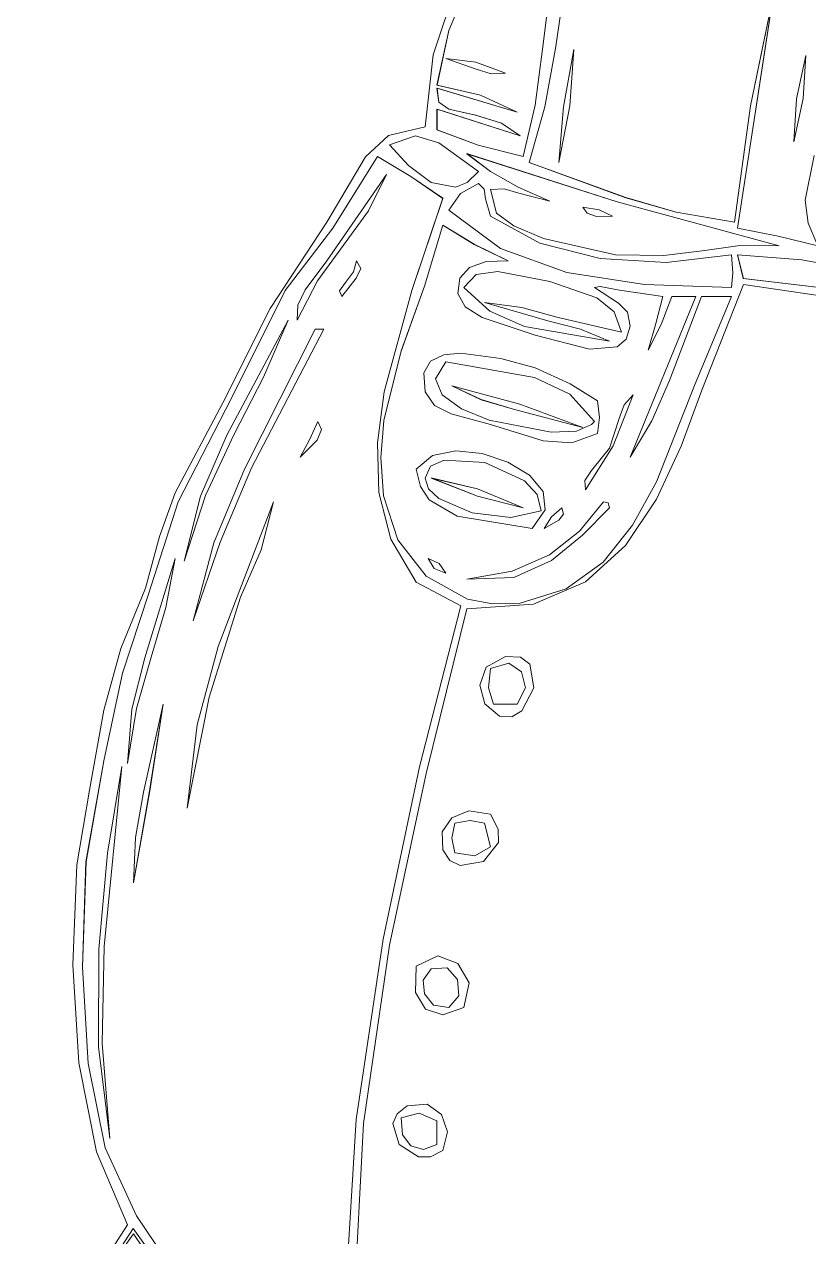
# Model space of a CAD drawing. Header units: inches. Extents: x -1726 to 2926, y -3254 to 1573.
# Drawn here: x -1725 to -737, y -1696 to -169 of the extents above; entities that cross this region are included whole.
import ezdxf

# ---------------------------------------------------------------- set-up
doc = ezdxf.new("R2010")
doc.units = ezdxf.units.IN
doc.header["$MEASUREMENT"] = 0
doc.layers.add('Layer 1', color=7, linetype='Continuous')

msp = doc.modelspace()

# ---------------------------------------------------------------- linework, layer by layer
at = {"layer": 'Layer 1', "color": 7, "lineweight": 9}
for points in [[(-730.5, -334.7), (-741.8, -390.9), (-738, -419.9), (-726.1, -448.5), (-775.8, -436.4), (-827.2, -426), (-782.3, -133.9), (-810.8, -272), (-831, -418.5), (-904.5, -406), (-967.8, -387.8), (-1089.4, -343.6), (-1069.9, -273.3), (-1056, -197.3), (-1033.3, -40.2)], [(-1033.2, -40.2), (-1056, -197.3), (-1069.9, -273.3), (-1089.4, -343.6), (-967.8, -387.7), (-904.5, -406), (-831, -418.5), (-810.8, -272), (-782.3, -133.8), (-827.2, -426), (-775.8, -436.4), (-726.1, -448.5), (-737.9, -419.9), (-741.7, -390.9), (-730.5, -334.7)], [(-1205.6, -246.2), (-1150.8, -258.9), (-1104.4, -279.9), (-1205.6, -250), (-1203.3, -267.6), (-1190.7, -276.4), (-1156.9, -283.7), (-1124.4, -294), (-1100.7, -309.9), (-1205.6, -276.2), (-1205.6, -302.4), (-1153.6, -321.6), (-1096.9, -336.1), (-1082, -271.3), (-1072.6, -201), (-1055.7, -66.4), (-1088.1, -56.5), (-1116.4, -62.1), (-1140.7, -80.1), (-1161.1, -107.4), (-1190.7, -177.1), (-1205.6, -246.2), (-1205.6, -246.2)], [(-1055.7, -66.4), (-1072.6, -201), (-1082, -271.3), (-1096.9, -336.1), (-1153.6, -321.6), (-1205.5, -302.4), (-1205.5, -276.2), (-1100.7, -309.9), (-1124.4, -294), (-1156.8, -283.7), (-1190.7, -276.4), (-1203.3, -267.6), (-1205.5, -250), (-1104.4, -279.9), (-1150.8, -258.9), (-1205.5, -246.2), (-1190.7, -177.1), (-1161.1, -107.4), (-1140.7, -80.1), (-1116.4, -62.1), (-1088.1, -56.5), (-1055.7, -66.4), (-1055.7, -66.4)], [(-1657, -1776.6), (-1595.2, -1680.8), (-1634.4, -1588.9), (-1656.6, -1476.8), (-1664, -1353.4), (-1658.9, -1227.6), (-1643.1, -1133.8), (-1625.1, -1032.8), (-1603.8, -955.3), (-1572.7, -879.2), (-1554.8, -814.3), (-1535.2, -759.4), (-1475.2, -646.1), (-1415.4, -527.1), (-1344.2, -418.5), (-1295.5, -336.3), (-1266.6, -309.5), (-1220.6, -298.6), (-1210.5, -207.8), (-1179.9, -117.1)], [(-1119.4, -231.2), (-1156.7, -217), (-1194.3, -212.5), (-1156.1, -225.8), (-1137.3, -231.7), (-1119.4, -231.2), (-1119.4, -231.2)], [(-1194.3, -212.5), (-1156.7, -217), (-1119.4, -231.2), (-1137.3, -231.7), (-1156.1, -225.8), (-1194.3, -212.5), (-1194.3, -212.5)], [(-1052, -343.6), (-1038.4, -272), (-1033.3, -201.3), (-1046.3, -273.4), (-1052, -343.6), (-1052, -343.6)], [(-1033.3, -201.3), (-1038.4, -272), (-1052, -343.6), (-1046.3, -273.4), (-1033.3, -201.3), (-1033.3, -201.3)], [(-756.1, -317.4), (-744.2, -262.8), (-741.1, -208.8), (-752.9, -263.5), (-756.1, -317.4), (-756.1, -317.4)], [(-741.1, -208.8), (-744.2, -262.8), (-756.1, -317.4), (-752.9, -263.5), (-741.1, -208.8), (-741.1, -208.8)], [(-1153.1, -354.8), (-1167.4, -368.7), (-1182.4, -374.6), (-1212.8, -368.5), (-1241.4, -347.1), (-1265.5, -321.1), (-1232.5, -310), (-1203.1, -318.9), (-1153.1, -354.8), (-1153.1, -354.8)], [(-1265.5, -321.1), (-1241.4, -347.1), (-1212.8, -368.5), (-1182.4, -374.6), (-1167.4, -368.7), (-1153.1, -354.8), (-1203.1, -318.9), (-1232.5, -310), (-1265.5, -321.1), (-1265.5, -321.1)], [(-1138.1, -354.8), (-1103.1, -374.7), (-1063.2, -392.3), (-1102.6, -382.2), (-1120.8, -376.8), (-1138.1, -377.3), (-1130.6, -407.3), (-1108.6, -423.4), (-1071.3, -439), (-980.8, -459.7), (-920, -460.6), (-868.3, -454.1), (-821.3, -447.6), (-774.8, -448.5), (-978.6, -392.8), (-1168.1, -332.3), (-1138.1, -354.8), (-1138.1, -354.8)], [(-1168.1, -332.4), (-978.6, -392.9), (-774.8, -448.5), (-821.3, -447.6), (-868.3, -454.1), (-920, -460.6), (-980.8, -459.7), (-1071.3, -439), (-1108.6, -423.4), (-1130.6, -407.3), (-1138.1, -377.3), (-1120.8, -376.8), (-1102.6, -382.2), (-1063.2, -392.3), (-1103.1, -374.7), (-1138.1, -354.9), (-1168.1, -332.4), (-1168.1, -332.4)], [(-1280.5, -336.1), (-1336.6, -426), (-1396.6, -504.7), (-1464, -639.5), (-1531.4, -770.6), (-1568.9, -886.7), (-1601.4, -986.5), (-1625.1, -1096.5), (-1647.6, -1223.8), (-1652, -1356.3), (-1645, -1477.8), (-1623.4, -1583.8), (-1583.9, -1669.6), (-1475.3, -1830.6)], [(-1475.2, -1830.6), (-1583.9, -1669.6), (-1623.4, -1583.7), (-1645, -1477.8), (-1652, -1356.3), (-1647.5, -1223.8), (-1625.1, -1096.5), (-1601.4, -986.5), (-1568.9, -886.7), (-1531.4, -770.6), (-1464, -639.5), (-1396.6, -504.7), (-1336.6, -426), (-1280.5, -336.1), (-1238.3, -361.3), (-1198.1, -388.5), (-1198.1, -388.5)], [(-1321.7, -1781.9), (-1307.1, -1548.2), (-1273.4, -1321), (-1227.4, -1104.2), (-1175.6, -901.7), (-1231.8, -871.8), (-1263.5, -817.7), (-1278.7, -758.7), (-1280.6, -696.2), (-1272.2, -632), (-1237, -504.4), (-1198.1, -388.6), (-1238.3, -361.3), (-1280.5, -336.1), (-1280.5, -336.1)], [(-1269.2, -358.6), (-1291.7, -404.2), (-1323.4, -447.7), (-1356.2, -492.5), (-1381.6, -542.1), (-1380.9, -522.9), (-1371.5, -503.9), (-1344.1, -467.2), (-1269.2, -358.6), (-1269.2, -358.6)], [(-1344.1, -467.2), (-1371.5, -503.9), (-1380.9, -522.9), (-1381.6, -542.1), (-1356.2, -492.5), (-1323.4, -447.7), (-1291.7, -404.2), (-1269.2, -358.6), (-1344.1, -467.2), (-1344.1, -467.2)], [(-1153.1, -369.8), (-1146.2, -377), (-1144.4, -389.2), (-1138.1, -411), (-1075.9, -445), (-999.9, -464.3), (-917.1, -469.2), (-834.7, -459.7), (-832.8, -482.2), (-834.7, -500.9), (-944.3, -497.2), (-1042.2, -481.8), (-1125.4, -451.7), (-1190.6, -403.5), (-1175.8, -382.7), (-1153.1, -369.8), (-1153.1, -369.8)], [(-1190.6, -403.5), (-1125.4, -451.7), (-1042.2, -481.8), (-944.3, -497.2), (-834.7, -500.9), (-832.8, -482.2), (-834.7, -459.7), (-917.1, -469.2), (-999.9, -464.3), (-1076, -445), (-1138.1, -411), (-1144.4, -389.2), (-1146.2, -377), (-1153.1, -369.8), (-1175.8, -382.7), (-1190.6, -403.5), (-1190.6, -403.5)], [(-1198.1, -388.5), (-1237, -504.4), (-1272.2, -632), (-1280.6, -696.2), (-1278.7, -758.7), (-1263.5, -817.7), (-1231.8, -871.7), (-1175.6, -901.7), (-1227.4, -1104.2), (-1273.4, -1321), (-1307.1, -1548.2), (-1321.7, -1781.9)], [(-1022, -399.8), (-1001.1, -403.2), (-984.6, -411), (-1004.7, -411.5), (-1016.3, -407.4), (-1022, -399.8), (-1022, -399.8)], [(-984.6, -411), (-1001.1, -403.2), (-1022, -399.8), (-1016.3, -407.4), (-1004.7, -411.5), (-984.6, -411), (-984.6, -411)], [(-962.1, -549.6), (-967.3, -566), (-978.8, -575.4), (-1013.5, -578.5), (-1082, -560.9), (-1148.7, -538.6), (-1170, -525.1), (-1179.3, -508.4), (-1176.7, -489.1), (-1164.4, -475.5), (-1143.7, -468), (-1115.7, -467.2), (-1158.6, -446.5), (-1198.1, -422.3), (-1221.1, -499.1), (-1250.5, -580.8), (-1272.4, -668.4), (-1276.2, -714.8), (-1273, -763.1), (-1254.9, -818.5), (-1219.1, -864.3), (-1167.1, -893.3), (-1135.6, -899.1), (-1100.7, -898), (-1042.8, -880.2), (-996.4, -846.4), (-959.3, -800.2), (-929.2, -745.4), (-881.3, -624.3), (-834.7, -512.2), (-872.2, -512.2), (-912.7, -617.8), (-934.8, -668.7), (-962.1, -714.4), (-879.7, -512.2), (-909.6, -512.2), (-923.1, -547.4), (-939.6, -579.6), (-930, -546.1), (-920.9, -512.2), (-975.5, -504), (-1000, -499.4), (-1007, -500.9), (-977, -520.5), (-965.6, -531.7), (-962.1, -549.6), (-962.1, -549.6)], [(-1007, -500.9), (-1000, -499.4), (-975.5, -504), (-920.9, -512.2), (-930, -546.1), (-939.6, -579.6), (-923.1, -547.4), (-909.6, -512.2), (-879.7, -512.2), (-962.1, -714.4), (-934.8, -668.7), (-912.7, -617.8), (-872.2, -512.2), (-834.7, -512.2), (-881.3, -624.3), (-929.2, -745.4), (-959.3, -800.2), (-996.4, -846.4), (-1042.8, -880.1), (-1100.7, -898), (-1135.6, -899.1), (-1167.1, -893.2), (-1219.1, -864.3), (-1254.9, -818.5), (-1273, -763.1), (-1276.2, -714.8), (-1272.4, -668.4), (-1250.5, -580.7), (-1221.1, -499), (-1198, -422.3), (-1158.6, -446.4), (-1115.7, -467.2), (-1143.7, -468), (-1164.4, -475.5), (-1176.7, -489.1), (-1179.3, -508.4), (-1170, -525.1), (-1148.7, -538.6), (-1081.9, -560.9), (-1013.5, -578.4), (-978.8, -575.4), (-967.3, -566), (-962.1, -549.6), (-965.6, -531.7), (-977, -520.5), (-1007, -500.9), (-1007, -500.9)], [(-1306.7, -467.2), (-1301.3, -477), (-1307.4, -489.1), (-1325.4, -512.2), (-1328.1, -505.1), (-1320.6, -494.4), (-1310.8, -481.3), (-1306.7, -467.2), (-1306.7, -467.2)], [(-1325.4, -512.2), (-1307.4, -489.1), (-1301.3, -477), (-1306.7, -467.2), (-1310.8, -481.3), (-1320.6, -494.4), (-1328.1, -505.1), (-1325.4, -512.2), (-1325.4, -512.2)], [(-827.2, -459.7), (-746.1, -465.8), (-665.3, -480.5), (-590.5, -501.6), (-527.6, -527.1), (-500.5, -543.5), (-475.1, -549.6), (-456.8, -541.7), (-444.3, -525.9), (-430.2, -482.2), (-392.7, -530.9), (-405.9, -559.3), (-423, -574.8), (-443.2, -580), (-465.6, -577.2), (-513.9, -557.4), (-561.3, -534.6), (-623.2, -516.1), (-688.7, -505), (-819.8, -489.7), (-827.2, -459.7), (-827.2, -459.7)], [(-819.7, -489.7), (-688.7, -505), (-623.2, -516.1), (-561.3, -534.6), (-513.9, -557.4), (-465.6, -577.2), (-443.1, -580), (-423, -574.8), (-405.9, -559.3), (-392.7, -530.9), (-430.2, -482.2), (-444.3, -525.9), (-456.8, -541.7), (-475.1, -549.6), (-500.5, -543.5), (-527.6, -527.1), (-590.5, -501.6), (-665.3, -480.5), (-746.1, -465.8), (-827.2, -459.7), (-819.7, -489.7), (-819.7, -489.7)], [(-973.3, -557.1), (-1054.5, -538.1), (-1098.5, -526.1), (-1145.6, -519.6), (-1065.8, -542.8), (-1024.8, -553.3), (-988.3, -568.3), (-1095.4, -550), (-1138.8, -530.6), (-1171.8, -500.9), (-1156.1, -484.3), (-1128.7, -480.5), (-1063.2, -493.4), (-1004.1, -514), (-982.4, -531.3), (-973.3, -557.1), (-973.3, -557.1)], [(-1063.2, -493.4), (-1128.7, -480.5), (-1156.1, -484.3), (-1171.8, -500.9), (-1138.8, -530.6), (-1095.4, -550), (-988.3, -568.3), (-1024.8, -553.3), (-1065.8, -542.8), (-1145.6, -519.6), (-1098.5, -526.1), (-1054.5, -538.1), (-973.3, -557.1), (-982.4, -531.3), (-1004.1, -514), (-1063.2, -493.4), (-1063.2, -493.4)], [(-1310.4, -1785.7), (-1298.1, -1553.2), (-1265.2, -1328.6), (-1219.3, -1112.5), (-1168.1, -905.5), (-1084.1, -899.5), (-1018.5, -871.4), (-968, -825.7), (-929, -767.2), (-898.1, -700.4), (-871.9, -630.1), (-819.7, -497.2), (-728, -510.5), (-625, -527.1), (-553.6, -555.1), (-485.8, -585), (-455.1, -591.6), (-427.6, -587.8), (-404.1, -570), (-385.2, -534.6), (-357.8, -566.2), (-342, -609.4), (-325.3, -710.7), (-325.3, -710.7)], [(-385.2, -534.6), (-404.1, -570), (-427.6, -587.8), (-455.1, -591.6), (-485.8, -585), (-553.6, -555.1), (-625, -527.1), (-728, -510.5), (-819.7, -497.2), (-872, -630.1), (-898.1, -700.4), (-929, -767.2), (-968, -825.7), (-1018.5, -871.4), (-1084.1, -899.5), (-1168.1, -905.5), (-1219.3, -1112.5), (-1265.2, -1328.6), (-1298.1, -1553.2), (-1310.4, -1785.7)], [(-1392.8, -542.1), (-1423.9, -613.7), (-1461.2, -686.3), (-1497.1, -762.7), (-1523.9, -845.5), (-1503.5, -763.3), (-1470.3, -686.6), (-1392.8, -542.1), (-1392.8, -542.1)], [(-1523.9, -845.5), (-1497.1, -762.7), (-1461.2, -686.3), (-1423.9, -613.7), (-1392.8, -542.1), (-1470.3, -686.6), (-1503.5, -763.3), (-1523.9, -845.5), (-1523.9, -845.5)], [(-1512.7, -920.4), (-1486.6, -822.4), (-1447.8, -729.7), (-1359.1, -553.4), (-1347.9, -553.4), (-1439.3, -727.9), (-1478.7, -821.5), (-1512.7, -920.4), (-1512.7, -920.4)], [(-1347.9, -553.4), (-1359.1, -553.4), (-1447.8, -729.7), (-1486.6, -822.4), (-1512.7, -920.4), (-1478.7, -821.5), (-1439.3, -727.9), (-1347.9, -553.4), (-1347.9, -553.4)], [(-1003.3, -684.5), (-1035.8, -696.4), (-1072, -693.9), (-1138.1, -673.2), (-1187.7, -660), (-1208.6, -649.5), (-1220.5, -632), (-1222.1, -608.4), (-1213.5, -593.4), (-1197.1, -585.5), (-1175.3, -583.3), (-1125.1, -590.1), (-1082, -602.1), (-1037.6, -622.2), (-1003.3, -643.3), (-1000.7, -664.3), (-1003.3, -684.5), (-1003.3, -684.5)], [(-1003.3, -643.3), (-1037.6, -622.2), (-1082, -602.1), (-1125.1, -590.1), (-1175.3, -583.3), (-1197.1, -585.5), (-1213.5, -593.4), (-1222.1, -608.4), (-1220.5, -632), (-1208.6, -649.5), (-1187.7, -660), (-1138.1, -673.2), (-1072, -693.9), (-1035.8, -696.4), (-1003.3, -684.5), (-1000.7, -664.3), (-1003.3, -643.3), (-1003.3, -643.3)], [(-1194.3, -594.6), (-1207.6, -615.9), (-1199.2, -635.9), (-1174.7, -653.5), (-1139.8, -667.9), (-1061.7, -682.9), (-1030, -681.6), (-1010.8, -673.2), (-1007, -669.5), (-1038.1, -635), (-1082.9, -614.3), (-1194.3, -594.6), (-1194.3, -594.6)], [(-1007, -669.5), (-1010.8, -673.2), (-1030, -681.6), (-1061.7, -682.9), (-1139.7, -667.9), (-1174.6, -653.5), (-1199.2, -635.9), (-1207.6, -615.9), (-1194.3, -594.6), (-1082.9, -614.3), (-1038.1, -635), (-1007, -669.5), (-1007, -669.5)], [(-1022, -677), (-1101.2, -647.5), (-1186.8, -624.5), (-1150, -642.1), (-1107.9, -654.2), (-1022, -677), (-1022, -677)], [(-1186.8, -624.5), (-1101.2, -647.5), (-1022, -677), (-1107.9, -654.2), (-1150, -642), (-1186.8, -624.5), (-1186.8, -624.5)], [(-988.3, -703.2), (-1010.9, -731.2), (-1019.3, -743.9), (-1018.3, -755.6), (-983.7, -700.3), (-958.3, -635.8), (-969.6, -648.5), (-976.2, -665.6), (-988.3, -703.2), (-988.3, -703.2)], [(-958.3, -635.8), (-983.7, -700.3), (-1018.3, -755.6), (-1019.3, -743.9), (-1010.9, -731.2), (-988.3, -703.2), (-976.2, -665.6), (-969.6, -648.5), (-958.3, -635.8), (-958.3, -635.8)], [(-1355.4, -669.5), (-1350.8, -679.4), (-1356.4, -693), (-1377.9, -714.4), (-1366.1, -692.5), (-1355.4, -669.5), (-1355.4, -669.5)], [(-1377.9, -714.4), (-1356.4, -693), (-1350.8, -679.4), (-1355.4, -669.5), (-1366.1, -692.5), (-1377.9, -714.4), (-1377.9, -714.4)], [(-1085.7, -804.3), (-1180.3, -788.5), (-1215.2, -768.1), (-1226.3, -751.5), (-1231.8, -729.4), (-1211.1, -712.5), (-1181.8, -706.5), (-1148.6, -709.8), (-1116.1, -720.5), (-1089, -737.1), (-1071.8, -757.7), (-1069.1, -780.7), (-1085.7, -804.3), (-1085.7, -804.3)], [(-1231.8, -729.4), (-1226.3, -751.5), (-1215.2, -768.1), (-1180.3, -788.5), (-1085.7, -804.3), (-1069.1, -780.7), (-1071.8, -757.7), (-1089, -737.1), (-1116.1, -720.5), (-1148.6, -709.8), (-1181.8, -706.5), (-1211.1, -712.5), (-1231.8, -729.4), (-1231.8, -729.4)], [(-1220.5, -740.7), (-1216.1, -754.4), (-1203.3, -766.6), (-1161.3, -784.3), (-1112.4, -790.5), (-1074.4, -781.9), (-1079.5, -761.4), (-1095.3, -744), (-1145.3, -721), (-1196.4, -718.1), (-1213.5, -725.9), (-1220.5, -740.7), (-1220.5, -740.7)], [(-1074.4, -781.9), (-1112.4, -790.5), (-1161.3, -784.3), (-1203.3, -766.6), (-1216.1, -754.4), (-1220.5, -740.7), (-1213.5, -725.9), (-1196.4, -718.1), (-1145.3, -721), (-1095.3, -744), (-1079.5, -761.4), (-1074.4, -781.9), (-1074.4, -781.9)], [(-1096.9, -778.1), (-1154.6, -754.3), (-1213, -740.6), (-1154.5, -763.6), (-1096.9, -778.1), (-1096.9, -778.1)], [(-1213, -740.7), (-1154.6, -754.3), (-1096.9, -778.1), (-1154.5, -763.6), (-1213, -740.7), (-1213, -740.7)], [(-1411.6, -770.6), (-1427, -831.2), (-1452.8, -890.5), (-1492.3, -1016.5), (-1520.2, -1156.4), (-1507.4, -1051.5), (-1481.1, -952.9), (-1411.6, -770.6), (-1411.6, -770.6)], [(-1520.2, -1156.4), (-1492.3, -1016.5), (-1452.8, -890.5), (-1427, -831.2), (-1411.6, -770.6), (-1481.1, -952.9), (-1507.4, -1051.5), (-1520.2, -1156.4), (-1520.2, -1156.4)], [(-995.8, -770.6), (-989.8, -772.1), (-988.3, -778.1), (-1022.3, -812.6), (-1061.3, -844.6), (-1108.8, -865.8), (-1168.1, -868), (-1110.7, -858), (-1063.9, -837.4), (-1026.1, -807.7), (-995.8, -770.6), (-995.8, -770.6)], [(-1168.1, -868), (-1108.8, -865.8), (-1061.3, -844.6), (-1022.3, -812.6), (-988.3, -778.1), (-989.8, -772.1), (-995.8, -770.6), (-1026.1, -807.7), (-1063.9, -837.4), (-1110.7, -858), (-1168.1, -868), (-1168.1, -868)], [(-1048.2, -778.1), (-1046.4, -786.2), (-1052.2, -793.8), (-1070.7, -804.3), (-1061.1, -789.5), (-1048.2, -778.1), (-1048.2, -778.1)], [(-1070.7, -804.3), (-1052.2, -793.8), (-1046.4, -786.2), (-1048.2, -778.1), (-1061.1, -789.5), (-1070.7, -804.3), (-1070.7, -804.3)], [(-1535.2, -841.8), (-1546.8, -903.8), (-1565.4, -966), (-1583.9, -1030.8), (-1595.1, -1100.2), (-1590, -1031.7), (-1573.6, -967.2), (-1535.2, -841.8), (-1535.2, -841.8)], [(-1595.1, -1100.2), (-1583.9, -1030.8), (-1565.4, -966), (-1546.8, -903.8), (-1535.2, -841.8), (-1573.6, -967.2), (-1590, -1031.7), (-1595.1, -1100.2), (-1595.1, -1100.2)], [(-1216.8, -841.8), (-1202.6, -848.2), (-1194.3, -860.5), (-1209.1, -854.7), (-1216.8, -841.8), (-1216.8, -841.8)], [(-1194.3, -860.5), (-1202.6, -848.2), (-1216.8, -841.8), (-1209.1, -854.7), (-1194.3, -860.5), (-1194.3, -860.5)], [(-1126.9, -1040.3), (-1111.4, -1041.3), (-1098.5, -1033.9), (-1083.6, -1004.9), (-1088.4, -974.9), (-1100.2, -966.2), (-1119.4, -965.4), (-1143.7, -978.7), (-1151.6, -1001.4), (-1145.2, -1024.9), (-1126.9, -1040.3), (-1126.9, -1040.3)], [(-1119.4, -965.4), (-1100.2, -966.2), (-1088.4, -974.9), (-1083.6, -1004.9), (-1098.5, -1033.9), (-1111.4, -1041.3), (-1126.9, -1040.3), (-1145.2, -1024.9), (-1151.6, -1001.4), (-1143.7, -978.7), (-1119.4, -965.4), (-1119.4, -965.4)], [(-1138.1, -980.4), (-1140.7, -1004.6), (-1134.4, -1025.3), (-1104.4, -1025.3), (-1094, -1004.9), (-1099, -984.7), (-1115.1, -973.6), (-1138.1, -980.4), (-1138.1, -980.4)], [(-1104.4, -1025.3), (-1134.4, -1025.3), (-1140.7, -1004.7), (-1138.1, -980.4), (-1115.1, -973.6), (-1099, -984.7), (-1094, -1004.9), (-1104.4, -1025.3), (-1104.4, -1025.3)], [(-1550.2, -1025.3), (-1567.3, -1134.6), (-1587.6, -1250.1), (-1585, -1193.1), (-1575.1, -1136.1), (-1550.2, -1025.3), (-1550.2, -1025.3)], [(-1587.6, -1250.1), (-1567.4, -1134.6), (-1550.2, -1025.3), (-1575.1, -1136.1), (-1585, -1193.1), (-1587.6, -1250.1), (-1587.6, -1250.1)], [(-1602.6, -1104), (-1624.7, -1330.3), (-1627.2, -1452.3), (-1617.6, -1572.2), (-1631.7, -1456.6), (-1631.4, -1333.8), (-1620.5, -1213.1), (-1602.6, -1104), (-1602.6, -1104)], [(-1617.6, -1572.2), (-1627.2, -1452.3), (-1624.7, -1330.3), (-1602.6, -1104), (-1620.5, -1213.1), (-1631.4, -1333.8), (-1631.7, -1456.6), (-1617.6, -1572.2), (-1617.6, -1572.2)], [(-1198.1, -1208.9), (-1189.2, -1222.2), (-1176.2, -1228.5), (-1146.8, -1223.4), (-1128.1, -1199.7), (-1128.4, -1182.9), (-1138.1, -1163.9), (-1165.6, -1159.8), (-1187, -1168.4), (-1199, -1186), (-1198.1, -1208.9), (-1198.1, -1208.9)], [(-1138.1, -1163.9), (-1128.4, -1182.9), (-1128.1, -1199.7), (-1146.8, -1223.4), (-1176.2, -1228.5), (-1189.2, -1222.2), (-1198.1, -1208.8), (-1199, -1186), (-1187, -1168.4), (-1165.6, -1159.8), (-1138.1, -1163.9), (-1138.1, -1163.9)], [(-1183.1, -1175.1), (-1187, -1194.2), (-1183.1, -1212.6), (-1157.8, -1216.1), (-1138.1, -1205.1), (-1145.6, -1175.1), (-1163.9, -1171.9), (-1183.1, -1175.1), (-1183.1, -1175.1)], [(-1145.6, -1175.1), (-1138.1, -1205.1), (-1157.8, -1216.1), (-1183.1, -1212.6), (-1187, -1194.2), (-1183.1, -1175.1), (-1163.9, -1171.9), (-1145.6, -1175.1), (-1145.6, -1175.1)], [(-1231.8, -1355), (-1232.7, -1388.2), (-1219.8, -1409.4), (-1198, -1416.5), (-1171.8, -1407.4), (-1165.2, -1376), (-1179.3, -1351.7), (-1204.6, -1342.2), (-1231.8, -1355), (-1231.8, -1355)], [(-1171.8, -1407.4), (-1198, -1416.5), (-1219.8, -1409.4), (-1232.7, -1388.2), (-1231.8, -1355), (-1204.6, -1342.2), (-1179.3, -1351.7), (-1165.2, -1376), (-1171.8, -1407.4), (-1171.8, -1407.4)], [(-1190.6, -1407.4), (-1177.8, -1392.4), (-1179.6, -1372), (-1192.5, -1357.1), (-1213, -1358.7), (-1222.9, -1372.6), (-1221.3, -1390.2), (-1210, -1404.2), (-1190.6, -1407.4), (-1190.6, -1407.4)], [(-1213, -1358.7), (-1192.5, -1357.1), (-1179.6, -1372), (-1177.8, -1392.4), (-1190.6, -1407.4), (-1210, -1404.2), (-1221.3, -1390.2), (-1222.9, -1372.6), (-1213, -1358.7), (-1213, -1358.7)], [(-1198.1, -1587.2), (-1192.2, -1563.9), (-1199.9, -1542.1), (-1217.9, -1528.7), (-1243, -1531), (-1255.8, -1540.9), (-1261, -1553.4), (-1253.1, -1579.5), (-1228.9, -1595.3), (-1213.8, -1595.1), (-1198.1, -1587.2), (-1198.1, -1587.2)], [(-1243, -1531), (-1217.9, -1528.7), (-1199.9, -1542.1), (-1192.2, -1563.9), (-1198, -1587.2), (-1213.7, -1595.1), (-1228.9, -1595.3), (-1253.1, -1579.5), (-1261, -1553.4), (-1255.8, -1540.9), (-1243, -1531), (-1243, -1531)], [(-1250.5, -1546), (-1249.1, -1567.7), (-1238.4, -1581.5), (-1222.5, -1585.9), (-1205.6, -1579.7), (-1205.6, -1549.7), (-1227.8, -1540.4), (-1250.5, -1546), (-1250.5, -1546)], [(-1205.6, -1549.7), (-1205.6, -1579.7), (-1222.5, -1585.9), (-1238.4, -1581.5), (-1249.1, -1567.7), (-1250.5, -1546), (-1227.8, -1540.4), (-1205.6, -1549.7), (-1205.6, -1549.7)], [(-1375.3, -2446.6), (-1553.5, -2336.3), (-1673.3, -2232.2), (-1699.9, -2091.3), (-1725.3, -1928), (-1718.4, -1891.5), (-1712.7, -1877.5), (-1588.2, -1685.2), (-1471.5, -1849.2), (-1479.8, -1866.5), (-1485.7, -1917), (-1477.9, -1952.8), (-1463.8, -1989.3), (-1443.1, -2035.2), (-1350.1, -2342.6), (-1375.3, -2446.6), (-1375.3, -2446.6)], [(-1479.1, -1853.1), (-1587.7, -1692.1), (-1622.3, -1740.3)]]:
    msp.add_lwpolyline(points, dxfattribs=at)

doc.saveas('drawing.dxf')
